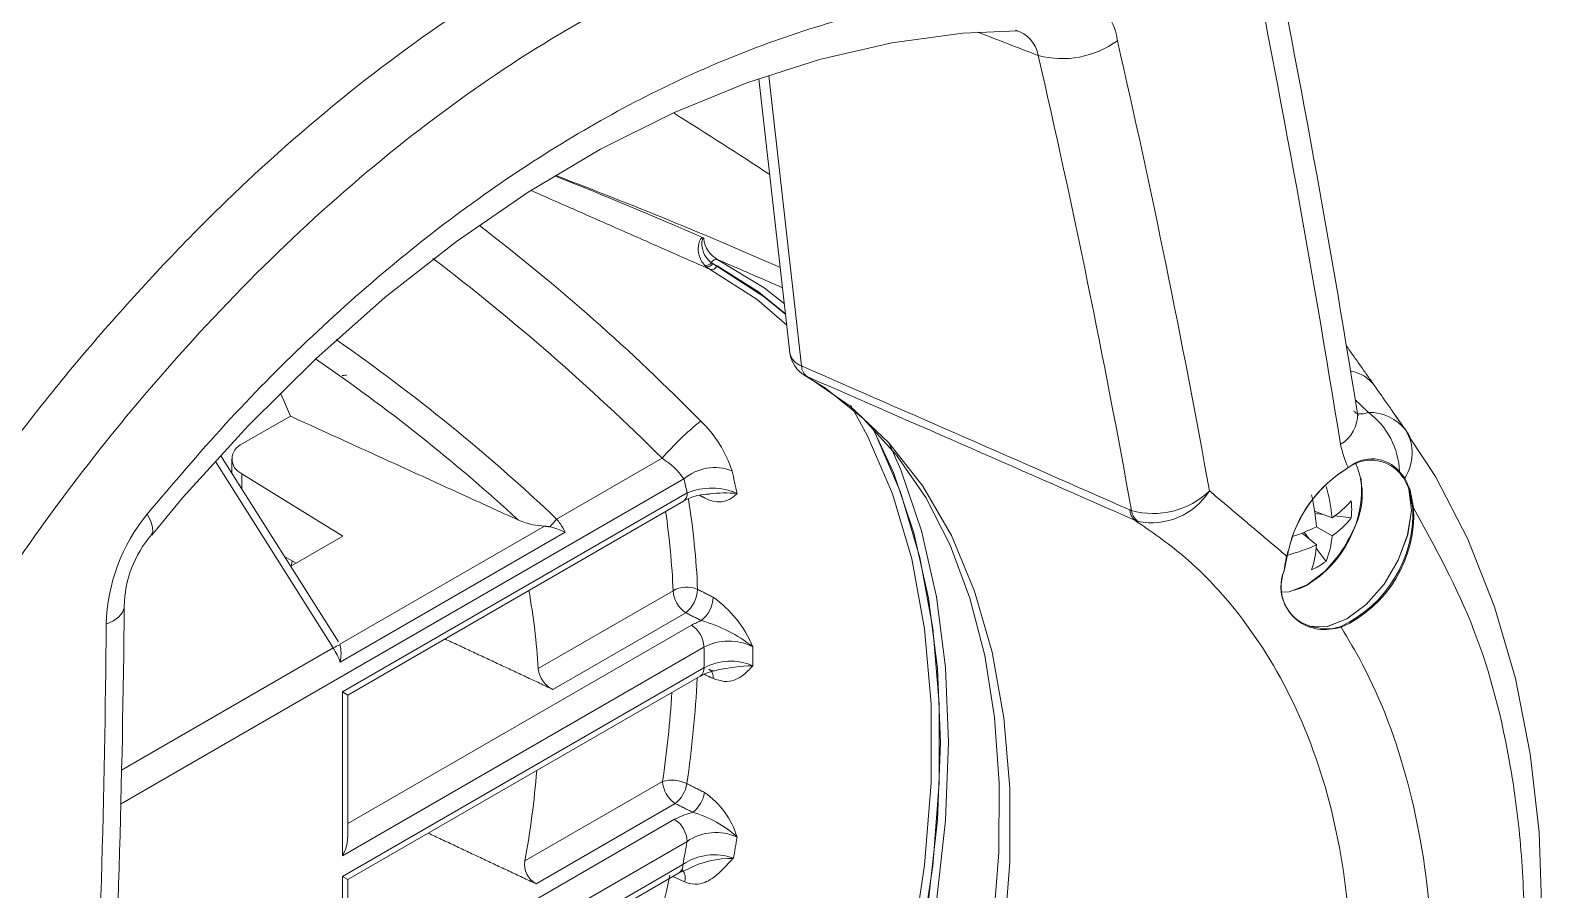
# Model space of a CAD drawing. Extents: x 8 to 113, y 2 to 87.
# Drawn here: x 84.776 to 87.282, y 5.451 to 6.876 of the extents above; entities that cross this region are included whole.
import ezdxf

# ---------------------------------------------------------------- set-up
doc = ezdxf.new("R2010")
doc.units = 0
doc.header["$MEASUREMENT"] = 0
doc.layers.add('OBJECT', color=7, linetype='CONTINUOUS')

msp = doc.modelspace()

# ---------------------------------------------------------------- linework, layer by layer
at = {"layer": 'OBJECT', "linetype": 'Continuous', "lineweight": 15}
for p, q in [((85.9839, 6.7958), (86.0353, 6.3414)), ((86, 6.801), (86.0545, 6.3195)), ((85.9074, 6.4893), (85.9143, 6.4856)), ((86.0602, 6.3036), (86.0636, 6.302)), ((85.1272, 6.1901), (85.207, 6.2362)), ((87.0609, 6.2066), (87.0374, 6.2401)), ((85.2867, 5.8617), (85.0916, 6.1707)), ((85.8232, 6.1664), (85.6484, 6.0655)), ((85.0828, 6.161), (85.2781, 5.8517)), ((85.1096, 6.1654), (85.1096, 6.1423)), ((85.1264, 6.1407), (85.2939, 6.0372)), ((85.1264, 6.1156), (85.1264, 6.1407)), ((86.9613, 6.151), (86.9613, 6.1509)), ((85.8594, 6.1323), (84.9251, 5.5929)), ((85.8648, 6.1089), (85.2931, 5.7788)), ((85.3019, 5.7737), (85.8586, 6.0952)), ((86.9341, 6.0678), (86.9053, 6.0786)), ((86.9198, 6.0731), (86.9059, 6.0748)), ((86.966, 6.0677), (86.9386, 6.0709)), ((85.628, 6.0538), (85.2887, 5.8579)), ((85.2892, 5.8282), (85.6627, 6.0438)), ((86.9081, 6.0228), (86.8844, 6.0424)), ((86.8963, 6.0325), (86.888, 6.0438)), ((86.9081, 6.0528), (86.9341, 6.0378)), ((85.2074, 5.9873), (85.2939, 6.0372)), ((86.9242, 5.9952), (86.9077, 6.0173)), ((85.2165, 5.9925), (85.1971, 6.0036)), ((85.2082, 5.986), (85.2099, 5.9962)), ((86.8549, 5.9791), (86.855, 5.9795)), ((85.8416, 5.9466), (85.6177, 5.8174)), ((85.6422, 5.783), (85.8625, 5.9101)), ((85.8719, 5.8898), (85.3019, 5.5607)), ((84.9268, 5.6489), (85.2781, 5.8517)), ((85.2931, 5.5071), (85.8927, 5.8532)), ((85.8927, 5.8188), (85.2931, 5.4726)), ((85.3019, 5.4675), (85.8865, 5.8051)), ((85.3019, 5.7737), (85.2931, 5.7788)), ((85.2931, 5.7788), (85.2931, 5.5071)), ((85.3019, 5.5366), (85.3019, 5.7737)), ((85.8241, 5.6303), (85.5959, 5.4986)), ((85.6142, 5.4606), (85.845, 5.5938)), ((85.844, 5.5675), (85.3019, 5.2545)), ((85.2931, 5.2009), (85.8648, 5.5309)), ((85.8577, 5.4923), (85.2931, 5.1664)), ((85.3019, 5.4675), (85.2931, 5.4726)), ((85.2931, 5.4726), (85.2931, 5.2009)), ((85.3019, 5.1613), (85.8514, 5.4786)), ((85.3019, 5.2304), (85.3019, 5.4675))]:
    msp.add_line(p, q, dxfattribs=at)
at = {"layer": 'OBJECT', "linetype": 'Continuous', "lineweight": 15, "flags": 128}
for points in [[(84.9772, 6.0386), (85.0281, 6.1006), (85.1367, 6.2204), (85.249, 6.3316), (85.3643, 6.4337), (85.4822, 6.5261), (85.6011, 6.6078), (85.7212, 6.6789), (85.8422, 6.7395), (85.9635, 6.7893), (86.0843, 6.828), (86.204, 6.8556), (86.322, 6.8718), (86.4132, 6.8755)], [(86.0262, 6.4224), (85.9924, 6.4489), (85.9157, 6.4958)], [(85.9027, 6.4798), (85.9807, 6.4297), (86.0301, 6.3873)], [(86.0282, 6.4047), (85.9925, 6.4343), (85.914, 6.4848)], [(85.9143, 6.4856), (85.9831, 6.4425), (86.028, 6.406)], [(86.0602, 6.3036), (86.094, 6.2825), (86.1565, 6.2323), (86.2122, 6.1718), (86.2605, 6.1016), (86.3011, 6.0223), (86.3338, 5.9346), (86.3583, 5.8391), (86.3745, 5.7364), (86.3823, 5.6272), (86.3815, 5.5124), (86.3721, 5.3928), (86.3542, 5.2693), (86.3278, 5.1429), (86.2932, 5.0146), (86.2505, 4.8853), (86.2001, 4.756), (86.1423, 4.6279), (86.0776, 4.5018), (86.0418, 4.4381)], [(86.0636, 6.302), (86.1353, 6.2529), (86.1994, 6.1922), (86.2555, 6.1204), (86.3029, 6.0381), (86.3414, 5.946), (86.3705, 5.8449), (86.3901, 5.7357), (86.3999, 5.6192), (86.3999, 5.4966), (86.3901, 5.3688), (86.3705, 5.237), (86.3414, 5.1022), (86.3029, 4.9657), (86.2555, 4.8286), (86.1994, 4.6921), (86.1353, 4.5574), (86.0636, 4.4255)], [(85.207, 6.2362), (85.1956, 6.2633), (85.1906, 6.2741)], [(86.136, 6.2541), (86.1635, 6.2047), (86.2054, 6.1072), (86.2373, 5.9998), (86.2586, 5.8834), (86.2694, 5.7591), (86.2694, 5.628), (86.2586, 5.4913), (86.2373, 5.3502), (86.2054, 5.206), (86.1635, 5.06), (86.1117, 4.9135), (86.0506, 4.7677), (85.9807, 4.6241), (85.9027, 4.4838)], [(86.9773, 6.2367), (86.9765, 6.2399), (86.9764, 6.2409)], [(86.1713, 6.2195), (86.2069, 6.1427), (86.2408, 6.0426), (86.2652, 5.9341), (86.2799, 5.8179), (86.2848, 5.695), (86.2799, 5.5664), (86.2652, 5.4332), (86.2408, 5.2965), (86.2069, 5.1573), (86.1638, 5.0169), (86.1118, 4.8762), (86.0514, 4.7366), (85.9831, 4.5991), (85.9074, 4.4649)], [(85.914, 4.477), (85.9925, 4.6181), (86.0628, 4.7626), (86.1242, 4.9092), (86.1763, 5.0566), (86.2186, 5.2035), (86.2506, 5.3485), (86.2721, 5.4904), (86.2829, 5.6279), (86.2829, 5.7598), (86.2721, 5.8848), (86.2506, 6.0019), (86.2186, 6.11), (86.1763, 6.2081), (86.1697, 6.2209)], [(85.9157, 4.4537), (85.9924, 4.5891), (86.0616, 4.7278), (86.1227, 4.8687), (86.1754, 5.0107), (86.2191, 5.1525), (86.2534, 5.2931), (86.2782, 5.4311), (86.2931, 5.5656), (86.2981, 5.6955), (86.2931, 5.8195), (86.2782, 5.9368), (86.2534, 6.0463), (86.2191, 6.1472), (86.1998, 6.1911)], [(87.0647, 4.4578), (87.0999, 4.5411), (87.1537, 4.6891), (87.1988, 4.8374), (87.2345, 4.9849), (87.2605, 5.1307), (87.2763, 5.2736), (87.2819, 5.4121), (87.2773, 5.5463), (87.2627, 5.6763), (87.2381, 5.8013), (87.2035, 5.9202), (87.1592, 6.0321), (87.1055, 6.1359), (87.0623, 6.2014)], [(86.8972, 5.888), (86.9263, 5.8875), (86.9586, 5.9), (86.9909, 5.9241), (87.0203, 5.9576), (87.0439, 5.9973), (87.0596, 6.0395), (87.0657, 6.0802), (87.0617, 6.1154)], [(87.0618, 6.1151), (87.0657, 6.0799), (87.0595, 6.0393), (87.0439, 5.9972), (87.0203, 5.9575), (86.9909, 5.924), (86.9586, 5.9), (86.9264, 5.8875), (86.8973, 5.888)], [(84.9692, 6.0735), (84.9753, 6.0621), (84.9785, 6.0522), (84.9786, 6.0443), (84.9761, 6.0393)], [(86.8929, 5.9565), (86.9225, 5.9792), (86.9453, 6.0059)], [(86.8505, 5.9441), (86.8633, 5.9451), (86.8929, 5.9565)], [(86.8712, 5.9475), (86.8837, 5.9513), (86.8918, 5.9556)], [(84.9016, 5.8912), (84.9134, 5.897), (84.9225, 5.9035), (84.9285, 5.9107), (84.9313, 5.9182), (84.9315, 5.9206)], [(85.8516, 5.4786), (85.8525, 5.4792), (85.8659, 5.4846)]]:
    msp.add_lwpolyline(points, dxfattribs=at)
at = {"layer": 'OBJECT', "linetype": 'Continuous', "lineweight": 15}
for centre, radius, start, end in [((85.4042, 5.3662), 1.9787, 106.5663, 133.4284), ((65.2037, 2.7233), 22.055, 9.17682, 11.56393), ((65.112, 2.6745), 22.1173, 9.14467, 11.52851), ((86.4788, 6.8469), 0.1001, 7.0033, 88.0614), ((86.395, 6.8255), 0.0528, 9.6865, 74.1866), ((86.4866, 6.9852), 0.1559, 255.3029, 306.0024), ((70.7501, 3.2351), 16.2377, 10.20642, 12.89616), ((70.7367, 3.2248), 16.1197, 10.20105, 12.93964), ((82.7568, -0.6207), 7.8095, 66.34293, 68.28411), ((82.7051, -1.0788), 8.2562, 66.33263, 69.12077), ((83.4234, 3.8091), 3.4528, 44.4774, 52.606), ((85.8888, 6.5285), 0.00434, 33.9738, 67.1961), ((85.9376, 6.5356), 0.0455, 185.9069, 241.197), ((83.1042, 3.4337), 3.855, 45.1439, 52.6447), ((85.9131, 6.4869), 0.00922, 73.886, 153.4881), ((85.8962, 6.4969), 0.0105, 256.3085, 325.8038), ((85.8985, 6.4944), 0.0102, 255.585, 329.8959), ((85.9056, 6.4887), 0.0093, 251.9293, 335.3014), ((83.5007, 3.8017), 3.1205, 46.5076, 55.1712), ((86.085, 6.347), 0.05, 186.463, 240.2141), ((86.0638, 6.347), 0.029, 191.0801, 251.275), ((83.5636, 3.8645), 2.9872, 47.4076, 55.6628), ((86.0769, 6.32), 0.0224, 181.1803, 233.5146), ((85.2939, 6.3299), 0.0262, 267.2236, 283.1657), ((3.7669, -182.1451), 205.6333, 66.24321, 66.408624), ((86.9545, 6.2495), 0.0625, 35.5763, 79.9451), ((86.9175, 6.1393), 0.1287, 2.1794, 53.2662), ((86.997, 6.1679), 0.0745, 37.202, 91.9631), ((86.2111, 5.8293), 0.5139, 129.0855, 139.01), ((85.7505, 6.0847), 0.1982, 17.8218, 46.4048), ((86.92, 6.2384), 0.0564, 299.972, 2.3615), ((86.9928, 6.1746), 0.0742, 326.4445, 31.1317), ((85.1369, 6.1653), 0.0267, 111.3899, 246.9075), ((85.7586, 6.0617), 0.123, 34.9777, 58.3028), ((85.9102, 6.0724), 0.0785, 68.3317, 130.318), ((84.8911, 5.8879), 1.0792, 11.7663, 13.8005), ((87.072, 5.9662), 0.2154, 120.9291, 167.3988), ((87.0743, 5.9643), 0.2182, 121.4139, 166.9329), ((86.9987, 6.0998), 0.0635, 43.5106, 126.9534), ((87.0003, 6.1055), 0.0599, 40.1635, 130.6296), ((86.8589, 6.1066), 0.1252, 330.039, 23.8632), ((87.045, 6.1446), 0.00116, 258.668, 337.1261), ((84.8584, 5.8863), 1.0308, 12.4713, 13.8057), ((85.9052, 6.011), 0.1059, 66.371, 112.3952), ((86.7954, 6.1167), 0.1878, 300.897, 4.983), ((86.6865, 6.0476), 0.2484, 4.6601, 16.895), ((87.0536, 6.1342), 0.00117, 249.8842, 330.0652), ((87.0622, 6.1166), 0.00132, 249.9466, 318.8178), ((85.8506, 6.1071), 0.0144, 304.07, 7.2404), ((85.9008, 6.0249), 0.0818, 89.1165, 120.9184), ((84.5783, 5.8931), 1.305, 2.4479, 9.0765), ((85.9166, 6.1355), 0.0415, 236.2367, 318.486), ((85.9285, 5.8971), 0.2118, 84.8182, 97.1621), ((86.6376, 6.209), 0.1343, 254.4065, 313.9446), ((86.6347, 6.1732), 0.1138, 258.6226, 327.6611), ((86.5959, 6.0319), 0.3129, 3.8345, 13.6662), ((86.8494, 6.1971), 0.1546, 303.2263, 318.9734), ((86.8267, 6.0817), 0.14, 354.2686, 5.7314), ((85.2041, 5.8828), 0.3026, 140.9322, 178.4009), ((85.4542, 6.2256), 0.2517, 316.5978, 320.4982), ((84.5404, 5.8901), 1.3024, 2.4878, 8.3023), ((86.6219, 6.0812), 0.0229, 181.4302, 230.5002), ((86.6289, 6.0838), 0.0277, 188.5585, 233.1396), ((86.8554, 6.154), 0.1403, 304.1255, 322.044), ((86.86, 6.0756), 0.2082, 295.278, 2.1258), ((86.8634, 6.0735), 0.2063, 294.6636, 2.7216), ((85.6123, 5.9399), 0.1154, 64.1247, 77.6281), ((86.773, 6.3271), 0.3058, 288.5494, 296.2186), ((86.7661, 6.1348), 0.2208, 324.2814, 335.724), ((85.1176, 5.9179), 0.1861, 139.298, 179.1448), ((86.8018, 6.2473), 0.2484, 283.1025, 295.3375), ((86.7537, 6.0315), 0.1547, 341.0246, 356.7711), ((86.7941, 6.0479), 0.1404, 337.9551, 355.8713), ((87.0515, 5.9562), 0.1983, 163.1733, 173.2366), ((87.0514, 5.9562), 0.1982, 163.3397, 173.1276), ((86.8596, 6.0037), 0.000209, 258.2447, 72.3029), ((86.8617, 6.0129), 0.00026, 260.3496, 328.3381), ((86.8618, 6.0135), 0.000263, 260.4867, 327.119), ((86.8424, 6.1089), 0.14, 294.2662, 305.7284), ((86.9174, 5.9531), 0.0681, 157.0765, 252.803), ((86.9202, 5.9531), 0.0706, 158.6896, 250.9229), ((86.8544, 5.9793), 0.000486, 276.8031, 344.8803), ((86.8545, 5.9796), 0.000481, 276.5772, 345.0671), ((84.6242, 5.7646), 0.9949, 3.0405, 10.5721), ((85.864, 5.9079), 0.0448, 66.2431, 120.0753), ((85.8878, 5.9488), 0.0462, 182.6527, 236.7703), ((85.8315, 5.9502), 0.0506, 307.7425, 358.5436), ((62.4692, 6.1452), 22.4634, 357.21355, 359.42701), ((85.8572, 5.9372), 0.0506, 307.7429, 358.5294), ((85.8022, 5.7836), 0.1853, 22.2617, 55.268), ((62.4141, 6.1028), 22.4885, 357.29763, 359.46102), ((85.8185, 5.6536), 0.2534, 52.22, 74.0403), ((85.8466, 5.8511), 0.0462, 2.6524, 56.77), ((86.8964, 5.8872), 0.00115, 315.4181, 40.8244), ((85.3078, 5.8031), 0.057, 109.2753, 121.4799), ((85.192, 5.7966), 0.1022, 18.0138, 32.6645), ((85.2337, 5.8422), 0.0572, 345.8495, 14.9323), ((85.9338, 5.7725), 0.0906, 63.8696, 116.9759), ((84.3836, 5.836), 1.5092, 359.3461, 0.6539), ((84.4071, 5.8381), 1.5667, 359.4233, 0.5767), ((85.6615, 5.8226), 0.0441, 186.8395, 244.0204), ((85.8785, 5.817), 0.0144, 304.071, 7.2394), ((85.9369, 5.7361), 0.0938, 66.8548, 118.1026), ((85.9089, 5.8264), 0.0125, 230.9727, 287.4594), ((85.8935, 5.8039), 0.0146, 349.1515, 59.1551), ((85.9845, 5.4947), 0.3278, 91.8722, 102.4186), ((84.0453, 5.8946), 1.8386, 351.6231, 357.1195), ((85.9193, 5.7525), 0.0618, 94.7914, 121.8122), ((84.0109, 5.8964), 1.8326, 351.6514, 356.2961), ((84.0978, 5.7694), 1.5224, 349.7536, 355.4467), ((85.8396, 5.5765), 0.056, 63.8023, 105.9609), ((85.8703, 5.6325), 0.0462, 182.653, 236.7701), ((85.8133, 5.6345), 0.0516, 307.9076, 351.3298), ((85.8425, 5.6198), 0.0516, 307.908, 351.3284), ((85.8168, 5.4992), 0.1364, 16.5156, 55.7831), ((85.8187, 5.5288), 0.0462, 2.6524, 56.7697), ((85.8256, 5.4061), 0.1797, 47.2055, 74.2845), ((85.9124, 5.4612), 0.0844, 65.3765, 124.3204), ((85.2431, 5.538), 0.0588, 328.247, 358.6522), ((83.8428, 5.8874), 2.0532, 348.9076, 350.0032), ((83.8759, 5.8861), 2.1008, 349.4869, 350.4597), ((85.6309, 5.4921), 0.0356, 169.4658, 242.0563), ((85.8434, 5.4905), 0.0144, 304.092, 7.2185), ((85.9094, 5.4186), 0.0901, 69.2068, 125.0763), ((85.9385, 5.3458), 0.157, 88.9581, 117.6172), ((83.5179, 5.991), 2.3752, 342.2295, 347.4482), ((85.8414, 5.4704), 0.0203, 340.8116, 40.9308)]:
    msp.add_arc(centre, radius, start, end, dxfattribs=at)
for centre, major_axis, ratio, start_param, end_param in [((115.6823, -7.358), (41.2224, -18.0402), 0.041121, 2.377001, 2.380446), ((81.7065, 6.3428), (5.4469, -1.2998), 0.337357, 0.746749, 0.792448), ((86.0751, 5.5645), (10.7401, -4.7129), 0.058267, 1.54758, 1.598277)]:
    msp.add_ellipse(centre, major_axis=major_axis, ratio=ratio, start_param=start_param, end_param=end_param, dxfattribs=at)
for points, knots in [([(84.5735, 5.9472), (84.6306, 6.0307), (84.7448, 6.1979), (84.9336, 6.4246), (85.133, 6.63), (85.3428, 6.8085), (85.5596, 6.9592), (85.7802, 7.0795), (86.0018, 7.1669), (86.2212, 7.2224), (86.4216, 7.2436), (86.6021, 7.2391), (86.7075, 7.2194), (86.7602, 7.2095)], [0, 0, 0, 0, 0.0947289, 0.1897538, 0.2844742, 0.3792526, 0.4743386, 0.5691143, 0.6628629, 0.7569108, 0.8506657, 0.9253324, 1, 1, 1, 1]), ([(86.7831, 7.0948), (86.7186, 7.1065), (86.5895, 7.1299), (86.3839, 7.1256), (86.1732, 7.0919), (85.9593, 7.025), (85.7455, 6.9272), (85.5353, 6.8002), (85.3319, 6.6448), (85.137, 6.4648), (84.9624, 6.2728), (84.8073, 6.0763), (84.7182, 5.9434), (84.6736, 5.877)], [0, 0, 0, 0, 0.0941084, 0.1885081, 0.2826058, 0.3767764, 0.4712531, 0.5654204, 0.6584643, 0.7518055, 0.8448573, 0.9224279, 1, 1, 1, 1]), ([(84.9692, 6.0735), (85.0121, 6.1241), (85.0978, 6.2252), (85.235, 6.3639), (85.3782, 6.4915), (85.5256, 6.6046), (85.6747, 6.7019), (85.8258, 6.784), (85.9794, 6.8506), (86.1416, 6.9029), (86.3106, 6.9388), (86.4248, 6.9442), (86.4822, 6.947)], [0, 0, 0, 0, 0.095398, 0.1907956, 0.2889546, 0.3871132, 0.4825164, 0.5779195, 0.6761073, 0.7742954, 0.8866037, 1, 1, 1, 1]), ([(85.8904, 6.5325), (85.8903, 6.5324), (85.8892, 6.5321), (85.8872, 6.5301), (85.8846, 6.525), (85.8834, 6.5185), (85.8831, 6.507), (85.8862, 6.4958), (85.8917, 6.4891), (85.8937, 6.4867)], [0, 0, 0, 0, 0.008118, 0.048442, 0.130029, 0.293207, 0.3933, 0.782546, 1, 1, 1, 1]), ([(85.9049, 6.491), (85.9026, 6.4929), (85.8962, 6.4982), (85.8914, 6.5076), (85.8893, 6.5179), (85.889, 6.5237), (85.8898, 6.5285), (85.8906, 6.5305), (85.8912, 6.531), (85.8915, 6.5311), (85.8918, 6.5312), (85.892, 6.5311), (85.8922, 6.531), (85.8923, 6.531), (85.8924, 6.5309)], [0, 0, 0, 0, 0.214458, 0.602039, 0.702181, 0.864583, 0.942295, 0.97557, 0.983154, 0.986471, 0.990655, 0.99486, 0.995497, 1, 1, 1, 1]), ([(86.9701, 6.2451), (86.9706, 6.2445), (86.9743, 6.2403), (86.9829, 6.239), (86.9908, 6.2413), (86.9944, 6.2424)], [0, 0, 0, 0, 0.084351, 0.584902, 1, 1, 1, 1]), ([(86.9613, 6.151), (86.9612, 6.1511), (86.955, 6.1619), (86.9516, 6.1758), (86.9482, 6.1895)], [0, 0, 0, 0, 0.008014, 1, 1, 1, 1]), ([(85.6627, 6.0438), (85.6601, 6.0486), (85.656, 6.0561), (85.6504, 6.0631), (85.6484, 6.0655)], [0, 0, 0, 0, 0.6466904, 1, 1, 1, 1]), ([(87.0695, 4.5099), (87.1041, 4.6043), (87.1743, 4.7953), (87.2252, 5.0354), (87.2482, 5.2274), (87.2547, 5.374), (87.2494, 5.5168), (87.2273, 5.6907), (87.1766, 5.8895), (87.1055, 6.0182), (87.0695, 6.0833)], [0, 0, 0, 0, 0.158308, 0.320393, 0.4075, 0.494607, 0.584228, 0.67385, 0.834938, 1, 1, 1, 1]), ([(85.5853, 6.0637), (85.5929, 6.0608), (85.6061, 6.0557), (85.6214, 6.0543), (85.628, 6.0538)], [0, 0, 0, 0, 0.575316, 1, 1, 1, 1]), ([(86.6073, 4.1713), (86.6533, 4.2504), (86.7454, 4.4088), (86.8512, 4.6583), (86.9267, 4.9098), (86.9671, 5.1568), (86.9694, 5.3893), (86.9354, 5.6013), (86.865, 5.7866), (86.777, 5.9179), (86.6882, 6.0076), (86.6343, 6.0449), (86.6073, 6.0636)], [0, 0, 0, 0, 0.107626, 0.215248, 0.326099, 0.436946, 0.546986, 0.657027, 0.766705, 0.876388, 0.938194, 1, 1, 1, 1]), ([(86.8973, 5.888), (86.9101, 5.8851), (86.9277, 5.8811), (86.9444, 5.886), (86.9489, 5.8873)], [0, 0, 0, 0, 0.728743, 1, 1, 1, 1]), ([(86.9495, 5.8861), (86.9365, 5.8836), (86.9188, 5.8802), (86.9018, 5.8851), (86.8973, 5.8864)], [0, 0, 0, 0, 0.7368912, 1, 1, 1, 1]), ([(86.9495, 5.8861), (86.9613, 5.8661), (87.0073, 5.7885), (87.0657, 5.632), (87.104, 5.4057), (87.1016, 5.1572), (87.0653, 4.9272), (87.0117, 4.7254), (86.9702, 4.6126), (86.9495, 4.5562)], [0, 0, 0, 0, 0.062217, 0.241055, 0.419891, 0.59818, 0.776471, 0.888235, 1, 1, 1, 1]), ([(85.9078, 5.8011), (85.9141, 5.799), (85.9266, 5.7947), (85.9473, 5.7984), (85.962, 5.8097), (85.971, 5.8193), (85.9737, 5.8223), (85.9737, 5.8223)], [0, 0, 0, 0, 0.2215503, 0.4428786, 0.8279855, 0.9972015, 1, 1, 1, 1]), ([(85.8742, 5.5791), (85.8733, 5.5788), (85.8621, 5.5762), (85.8527, 5.5716), (85.844, 5.5675)], [0, 0, 0, 0, 0.0818267, 1, 1, 1, 1]), ([(85.8606, 5.4638), (85.8663, 5.4619), (85.8777, 5.4583), (85.898, 5.4628), (85.918, 5.4774), (85.9319, 5.4934), (85.94, 5.5015), (85.9413, 5.5028), (85.9414, 5.5028)], [0, 0, 0, 0, 0.174612, 0.349138, 0.641913, 0.941153, 0.997521, 1, 1, 1, 1])]:
    msp.add_open_spline(points, degree=3, knots=knots, dxfattribs=at)
for points in [[(85.606, 6.6106), (85.9027, 6.4798)], [(85.9157, 6.4958), (86.0231, 6.4493)], [(85.8937, 6.4867), (85.896, 6.4845)], [(85.896, 6.4845), (85.9027, 6.4798)], [(85.9074, 6.4893), (85.9049, 6.491)], [(85.914, 6.4848), (85.9074, 6.4893)], [(86.9577, 6.3532), (87.0053, 6.2858)], [(87.0053, 6.2858), (87.0563, 6.213)], [(86.9944, 6.2424), (86.9726, 6.2634)], [(85.5853, 6.0637), (85.207, 6.2362)], [(87.0563, 6.213), (87.0605, 6.2063)], [(87.0605, 6.2063), (87.063, 6.2022)], [(87.0532, 6.1331), (87.0448, 6.1435)], [(87.0461, 6.1442), (87.0547, 6.1336)], [(87.0617, 6.1154), (87.0532, 6.1331)], [(87.0547, 6.1336), (87.0632, 6.1157)], [(87.0633, 6.1154), (87.0632, 6.1157)], [(85.8862, 6.1044), (85.8935, 6.101)], [(86.7309, 6.1123), (86.8596, 6.0035)], [(87.0617, 6.1154), (87.0618, 6.1151)], [(87.068, 6.0833), (87.0618, 6.1151)], [(87.0633, 6.1154), (87.0695, 6.0833)], [(86.599, 6.0807), (86.6015, 6.0797)], [(85.6371, 6.0527), (85.628, 6.0538)], [(86.6123, 6.0617), (86.6073, 6.0636)], [(86.8546, 5.9791), (86.8596, 6.0035)], [(86.8596, 6.004), (86.8547, 5.9799)], [(86.8596, 6.0035), (86.8616, 6.0126)], [(86.8618, 6.0132), (86.8616, 6.0126)], [(86.8546, 5.9791), (86.8545, 5.9788)], [(85.9078, 5.9359), (85.8821, 5.9489)], [(85.8625, 5.9101), (85.8882, 5.8972)], [(85.8882, 5.8972), (85.8719, 5.8898)], [(85.6422, 5.783), (85.4631, 5.8668)], [(86.8973, 5.888), (86.8972, 5.888)], [(86.8972, 5.8864), (86.8973, 5.8864)], [(85.2887, 5.8579), (85.289, 5.8569)], [(85.8932, 5.8079), (85.9078, 5.8011)], [(85.8935, 5.612), (85.8643, 5.6267)], [(85.845, 5.5938), (85.8742, 5.5791)], [(85.6142, 5.4606), (85.4353, 5.5446)], [(85.8411, 5.4726), (85.8606, 5.4638)]]:
    msp.add_open_spline(points, degree=1, dxfattribs=at)

doc.saveas('drawing.dxf')
